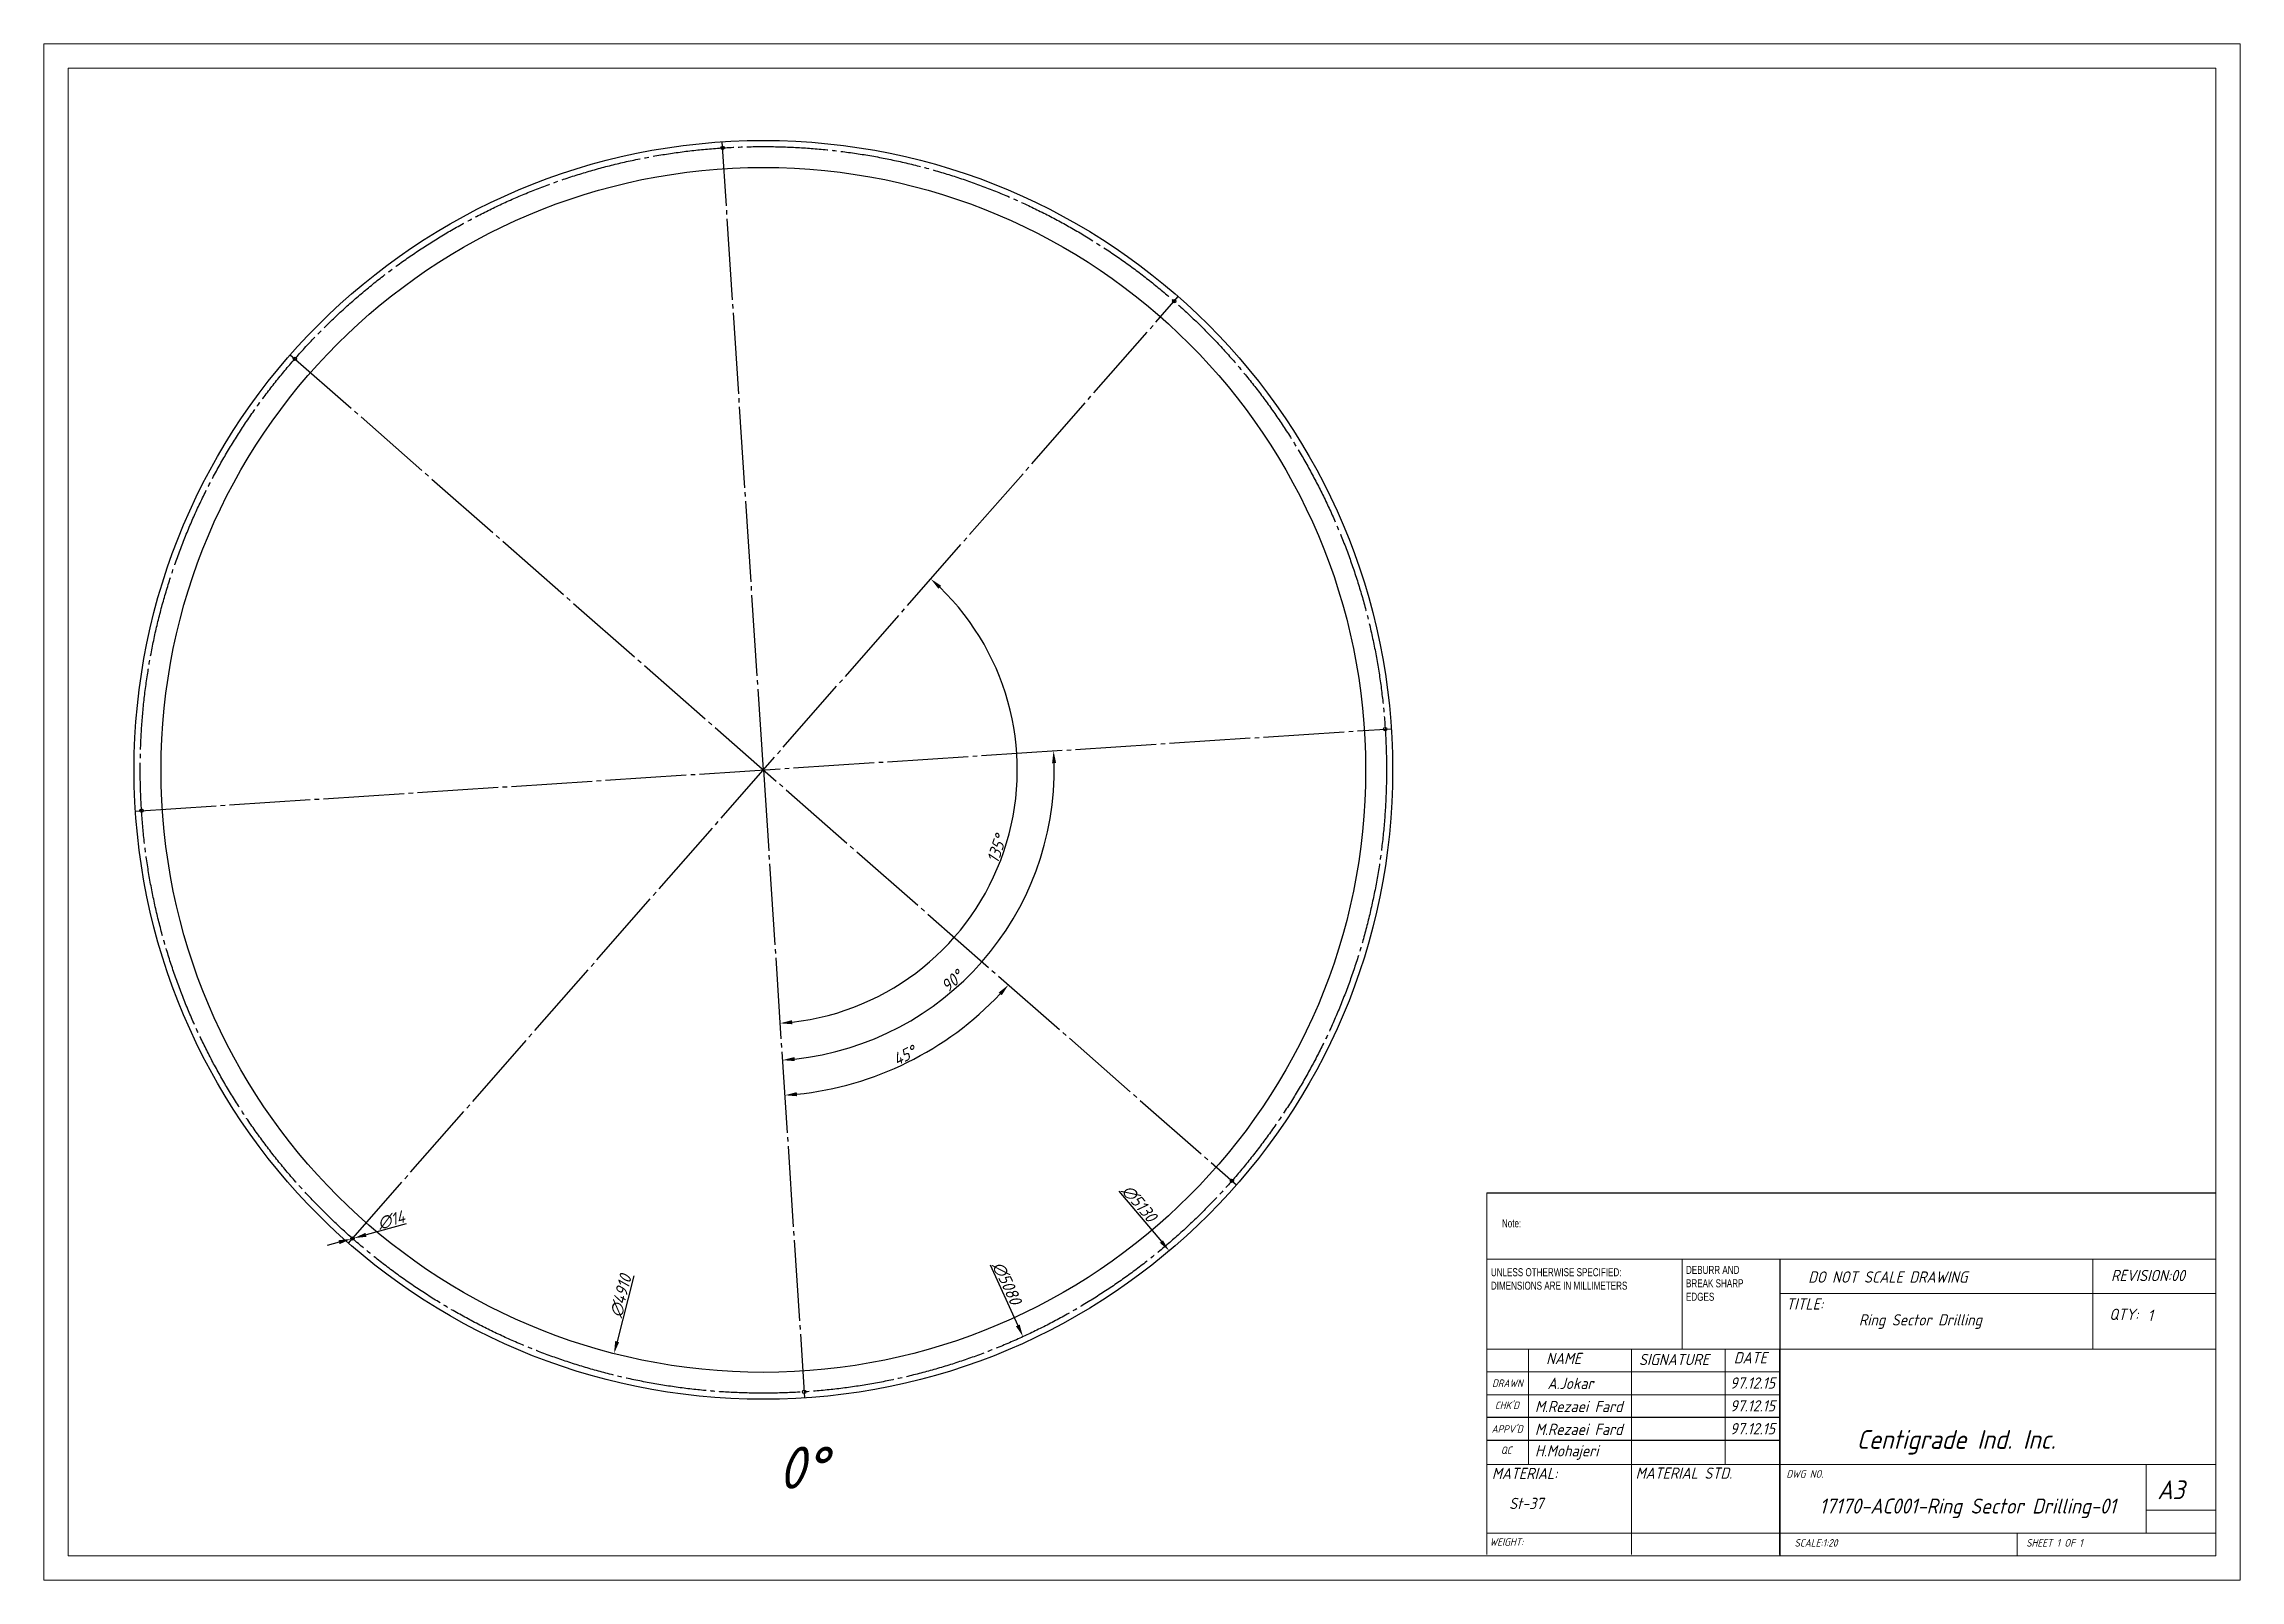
# Model space of a CAD drawing. Header units: millimetres. Extents: x 3067 to 12019, y -2567 to 3693.
import ezdxf

# ---------------------------------------------------------------- set-up
doc = ezdxf.new("R2010")
doc.units = ezdxf.units.MM
doc.header["$LTSCALE"] = 30
doc.linetypes.add('JIS_08_11', pattern=[12.8, 11, -0.6, 0.6, -0.6])
doc.styles.add('GENISO', font='geniso.shx', dxfattribs={"oblique": 15})
doc.styles.add('SLDTEXTSTYLE0', font='TXT', dxfattribs={"width": 0.75})
doc.dimstyles.new('Scale', dxfattribs={"dimscale": 20, "dimtxt": 2.5, "dimasz": 2.5, "dimexe": 1, "dimexo": 1, "dimgap": 0.3, "dimtad": 1, "dimdec": 0, "dimzin": 0, "dimtxsty": 'GENISO', "dimcen": 2.5, "dimclrd": 1, "dimclre": 1, "dimclrt": 256, "dimadec": 0, "dimazin": 0, "dimtfac": 1, "dimtdec": 0, "dimtmove": 0, "dimatfit": 3, "dimfxl": 1, "dimtzin": 0, "dimlwd": -1, "dimlwe": -1, "dimarcsym": 0})

# ---------------------------------------------------------------- blocks, each defined once
blk = doc.blocks.new('SW_NOTE_0')
at = {"color": 0, "linetype": 'Continuous', "lineweight": 0, "char_height": 1.5, "attachment_point": 1, "style": 'SLDTEXTSTYLE0'}
for s, insert in [('UNLESS OTHERWISE SPECIFIED:', (0, 1.93)), ('DIMENSIONS ARE IN MILLIMETERS', (0, -0.57))]:
    blk.add_mtext(s, dxfattribs=dict(at, insert=insert))
blk = doc.blocks.new('SW_NOTE_1')
at = {"color": 0, "linetype": 'Continuous', "lineweight": 0, "char_height": 1.5, "attachment_point": 1, "style": 'SLDTEXTSTYLE0'}
for s, insert in [('DEBURR AND', (0, 1.93)), ('BREAK SHARP', (0, -0.57)), ('EDGES', (0, -3.07))]:
    blk.add_mtext(s, dxfattribs=dict(at, insert=insert))
blk = doc.blocks.new('*D7')
at = {"color": 1, "transparency": 16777216}
blk.add_arc((5999.6, 734.4), 1328.6, 275.9063, 316.5937, dxfattribs=at)
for points in [[(6958.7, -173), (6971.1, -184.3), (6998.6, -141.7)], [(6137.1, -595.5), (6135.7, -578.9), (6086.5, -591.4)]]:
    blk.add_solid(points, dxfattribs=at)
at = {"layer": 'Defpoints', "color": 0, "transparency": 16777216}
for p in [(4071.2, 2425.6), (5999.6, 734.4), (6426.7, -523.8), (7928.1, -956.9), (6167.4, -1825.1)]:
    blk.add_point(p, dxfattribs=at)
at = {"transparency": 16777216, "insert": (6573.6, -429.5), "char_height": 50, "attachment_point": 5, "rotation": 26.25, "style": 'GENISO'}
blk.add_mtext('45°', dxfattribs=at)
blk = doc.blocks.new('*D8')
at = {"color": 1, "transparency": 16777216}
blk.add_arc((5999.6, 734.4), 1185.3, 276.16703, 1.33297, dxfattribs=at)
for points in [[(7176.3, 761.6), (7193, 762.3), (7182.4, 811.9)], [(6127.7, -452.4), (6126.3, -435.8), (6077.2, -448.4)]]:
    blk.add_solid(points, dxfattribs=at)
at = {"layer": 'Defpoints', "color": 0, "transparency": 16777216}
for p in [(8559.2, 902.1), (5999.6, 734.4), (3440.1, 566.6), (7062.7, 210.1), (6167.4, -1825.1)]:
    blk.add_point(p, dxfattribs=at)
at = {"transparency": 16777216, "insert": (6768.3, -126.9), "char_height": 50, "attachment_point": 5, "rotation": 41.74699, "style": 'GENISO'}
blk.add_mtext('90°', dxfattribs=at)
blk = doc.blocks.new('*D9')
at = {"color": 1, "transparency": 16777216}
blk.add_arc((5999.6, 734.4), 1034.9, 276.51856, 45.98144, dxfattribs=at)
for points in [[(6713.1, 1472.4), (6724.4, 1484.7), (6682, 1512.4)], [(6117.9, -302.1), (6116.4, -285.5), (6067.3, -298.3)]]:
    blk.add_solid(points, dxfattribs=at)
at = {"layer": 'Defpoints', "color": 0, "transparency": 16777216}
for p in [(7690.9, 2662.8), (5999.6, 734.4), (6777.7, 52), (4308.4, -1194.1), (6167.4, -1825.1)]:
    blk.add_point(p, dxfattribs=at)
at = {"transparency": 16777216, "insert": (6950.2, 411.7), "char_height": 50, "attachment_point": 5, "rotation": 71.25, "style": 'GENISO'}
blk.add_mtext('135°', dxfattribs=at)
blk = doc.blocks.new('*D10')
at = {"color": 1, "transparency": 16777216}
blk.add_line((5472.1, -1327.1), (5403.4, -1595.6), dxfattribs=at)
blk.add_solid([(5395.3, -1593.5), (5411.5, -1597.6), (5391, -1644)], dxfattribs=at)
at = {"layer": 'Defpoints', "color": 0, "transparency": 16777216}
for p in [(6608.3, 3112.7), (5391, -1644)]:
    blk.add_point(p, dxfattribs=at)
at = {"transparency": 16777216, "insert": (5418.9, -1409.8), "char_height": 50, "attachment_point": 5, "rotation": 75.64539, "style": 'GENISO'}
blk.add_mtext('∅4910', dxfattribs=at)
blk = doc.blocks.new('*D11')
at = {"color": 1, "transparency": 16777216}
blk.add_line((6923.7, -1282.7), (7036.8, -1529.4), dxfattribs=at)
blk.add_solid([(7044.4, -1525.9), (7029.2, -1532.8), (7057.6, -1574.8)], dxfattribs=at)
at = {"layer": 'Defpoints', "color": 0, "transparency": 16777216}
for p in [(4941.7, 3043.5), (7057.6, -1574.8)]:
    blk.add_point(p, dxfattribs=at)
at = {"transparency": 16777216, "insert": (6991.8, -1356.8), "char_height": 50, "attachment_point": 5, "rotation": 294.61512, "style": 'GENISO'}
blk.add_mtext('∅5080', dxfattribs=at)
blk = doc.blocks.new('*D12')
at = {"color": 1, "transparency": 16777216}
blk.add_line((7449, -982.8), (7621.9, -1187.5), dxfattribs=at)
blk.add_solid([(7628.2, -1182.2), (7615.5, -1192.9), (7654.1, -1225.7)], dxfattribs=at)
at = {"layer": 'Defpoints', "color": 0, "transparency": 16777216}
for p in [(4345.2, 2694.5), (7654.1, -1225.7)]:
    blk.add_point(p, dxfattribs=at)
at = {"transparency": 16777216, "insert": (7531.2, -1032.1), "char_height": 50, "attachment_point": 5, "rotation": 310.16678, "style": 'GENISO'}
blk.add_mtext('∅5130', dxfattribs=at)
blk = doc.blocks.new('*D13')
at = {"color": 1, "transparency": 16777216}
for p, q in [((4543, -1115.7), (4379.9, -1160.3)), ((4269.9, -1190.3), (4221.7, -1203.5)), ((4318.2, -1177.2), (4331.7, -1173.5))]:
    blk.add_line(p, q, dxfattribs=at)
for points in [[(4377.7, -1152.2), (4382.1, -1168.3), (4331.7, -1173.5)], [(4267.7, -1182.3), (4272.1, -1198.4), (4318.2, -1177.2)]]:
    blk.add_solid(points, dxfattribs=at)
at = {"layer": 'Defpoints', "color": 0, "transparency": 16777216}
for p in [(4318.2, -1177.2), (4331.7, -1173.5)]:
    blk.add_point(p, dxfattribs=at)
at = {"transparency": 16777216, "insert": (4482.9, -1100), "char_height": 50, "attachment_point": 5, "rotation": 15.29073, "style": 'GENISO'}
blk.add_mtext('∅14', dxfattribs=at)

msp = doc.modelspace()

# ---------------------------------------------------------------- linework, layer by layer
at = {"linetype": 'JIS_08_11'}
for p, q in [((5999.6, 734.4), (5831.9, 3293.9)), ((4308.4, -1194.1), (7690.9, 2662.8)), ((4071.2, 2425.6), (7928.1, -956.9)), ((3440.1, 566.6), (8559.2, 902.1)), ((5999.6, 734.4), (6167.4, -1825.1))]:
    msp.add_line(p, q, dxfattribs=at)
at = {"color": 7, "linetype": 'ByBlock', "lineweight": 9}
for p, q in [((8948.1, -989.1), (8948.1, -1259.3)), ((8948.1, -1259.3), (11920.3, -1259.3)), ((8948.1, -1259.3), (8948.1, -2463.1)), ((9744.7, -1259.3), (9744.7, -1625.9)), ((11418.9, -1625.9), (11418.9, -1259.3)), ((11920.3, -1398.9), (10143.1, -1398.9)), ((11920.3, -1625.9), (8948.1, -1625.9)), ((9118.8, -1625.9), (9118.8, -2096.5)), ((9538.8, -1625.9), (9538.8, -2463.1)), ((9919.8, -1625.9), (9919.8, -2096.5)), ((10143.1, -1719), (8948.1, -1719)), ((10143.1, -1812), (8948.1, -1812)), ((9175.7, -2096.5), (8948.1, -2096.5)), ((9175.7, -2096.5), (11920.3, -2096.5)), ((11635.8, -2375.6), (11635.8, -2096.5)), ((11920.3, -2282.6), (11635.8, -2282.6)), ((8948.1, -2375.6), (11920.3, -2375.6)), ((11110.5, -2468.6), (11110.5, -2375.6))]:
    msp.add_line(p, q, dxfattribs=at)
for p, q in [((8948.1, -989.1), (11920.3, -989.1)), ((10143.1, -1259.3), (10143.1, -2468.6)), ((10143.1, -2463.1), (10143.1, -1625.9)), ((10143.1, -1905), (8948.1, -1905)), ((10143.1, -1998), (8948.1, -1998))]:
    msp.add_line(p, q)
for points in [[(12018.8, 3692.6), (12018.8, -2567.1), (3067, -2567.1), (3067, 3692.6)], [(11920.3, 3594.1), (11920.3, -2468.6), (3165.5, -2468.6), (3165.5, 3594.1)]]:
    msp.add_lwpolyline(points, close=True, dxfattribs=at)
for centre, radius in [((5999.6, 734.4), 2565), ((5833.5, 3268.9), 7), ((5999.6, 734.4), 2455), ((7674.4, 2644), 7), ((4090, 2409.1), 7), ((8534.2, 900.5), 7), ((3465.1, 568.2), 7), ((7909.3, -940.4), 7), ((4324.9, -1175.3), 7), ((6165.8, -1800.2), 7)]:
    msp.add_circle(centre, radius)
at = {"linetype": 'JIS_08_11'}
msp.add_circle((5999.6, 734.4), 2540, dxfattribs=at)

# ---------------------------------------------------------------- block references
at = {"color": 7, "linetype": 'ByBlock', "lineweight": 9, "xscale": 21.88697164177963, "yscale": 21.88697164177963, "zscale": 21.88697164177963}
for name, p in [('SW_NOTE_0', (8965, -1338.4)), ('SW_NOTE_1', (9760.3, -1328.9))]:
    msp.add_blockref(name, p, dxfattribs=at)

# ---------------------------------------------------------------- texts
at = {"style": 'GENISO', "oblique": 15}
msp.add_text('0%%D', height=171.72, dxfattribs=at).set_placement((6061, -2194.8))
at = {"color": 7, "linetype": 'ByBlock', "lineweight": 9, "insert": (9010, -1097), "char_height": 32.83, "attachment_point": 1, "style": 'SLDTEXTSTYLE0'}
msp.add_mtext('Note:', dxfattribs=at)
at = {"attachment_point": 5, "style": 'GENISO'}
for s, insert, char_height in [('DO NOT SCALE DRAWING', (10582.9, -1332.3), 45.963), ('REVISION:00', (11643.5, -1326), 45.963), ('TITLE:', (10244.1, -1442), 45.96), ('Ring Sector Drilling', (10715.8, -1513.7), 45.963), ('QTY:', (11545, -1484.3), 45.96), ('1', (11653, -1488.4), 46), ('NAME', (9261.5, -1664.2), 45.96), ('SIGNATURE', (9711.3, -1668.4), 45.96), ('DATE', (10022.6, -1661.2), 45.96), ('DRAWN', (9032.5, -1764.9), 30.64), ('A.Jokar', (9289.2, -1765.7), 45.96), ('97.12.15', (10031.6, -1764.2), 45.96), ("CHK'D", (9030.3, -1855.2), 30.64), ('M.Rezaei Fard', (9323.2, -1859.9), 45.963), ('97.12.15', (10031.6, -1857.2), 45.96), ("APPV'D", (9031.3, -1951.6), 30.64), ('M.Rezaei Fard', (9323.2, -1952.9), 45.963), ('97.12.15', (10031.6, -1950.3), 45.96), ('Centigrade Ind. Inc.', (10861.3, -2005.6), 76.604), ('QC', (9027.4, -2038), 30.64), ('H.Mohajeri', (9274.2, -2047.3), 45.96), ('MATERIAL:', (9102.8, -2132.7), 45.96), ('MATERIAL STD.', (9751.4, -2131.5), 45.963), ('DWG NO.', (10244.9, -2134.7), 30.64), ('St-37', (9109, -2254.8), 45.96), ('17170-AC001-Ring Sector Drilling-01', (10908.3, -2274.8), 61.284), ('A3', (11736.7, -2199.3), 76.6), ('WEIGHT:', (9028.5, -2411.9), 30.64), ('SCALE:1:20', (10290.2, -2415.5), 30.64), ('SHEET 1 OF 1', (11262.1, -2415.5), 30.642)]:
    msp.add_mtext(s, dxfattribs=dict(at, insert=insert, char_height=char_height))

# ---------------------------------------------------------------- dimensions: what is measured, and where the dimension line sits
for p1, p2, picture, middle in [((6608.3, 3112.7), (5391, -1644), '*D10', (5449, -1417.5)), ((4941.7, 3043.5), (7057.6, -1574.8), '*D11', (6963.6, -1369.7)), ((4345.2, 2694.5), (7654.1, -1225.7), '*D12', (7507.6, -1052.1)), ((4318.2, -1177.2), (4331.7, -1173.5), '*D13', (4491.1, -1129.9))]:
    dim = msp.add_diameter_dim_2p(p1=p1, p2=p2, dimstyle='Scale')
    dim.commit()
    dim.dimension.update_dxf_attribs({"geometry": picture, "text_midpoint": middle, "dimtype": 163})
for base, line1, line2, picture, middle in [((6777.7, 52), ((4308.4, -1194.1), (7690.9, 2662.8)), ((5999.6, 734.4), (6167.4, -1825.1)), '*D9', (6950.2, 411.7)), ((6426.7, -523.8), ((5999.6, 734.4), (6167.4, -1825.1)), ((4071.2, 2425.6), (7928.1, -956.9)), '*D7', (6573.6, -429.5))]:
    dim = msp.add_angular_dim_2l(base=base, line1=line1, line2=line2, dimstyle='Scale')
    dim.commit()
    dim.dimension.update_dxf_attribs({"geometry": picture, "text_midpoint": middle})
dim = msp.add_angular_dim_2l(base=(7062.7, 210.1), line1=((3440.1, 566.6), (8559.2, 902.1)), line2=((5999.6, 734.4), (6167.4, -1825.1)), dimstyle='Scale')
dim.commit()
dim.dimension.update_dxf_attribs({"geometry": '*D8', "text_midpoint": (6788.9, -150), "dimtype": 162})

doc.saveas('drawing.dxf')
